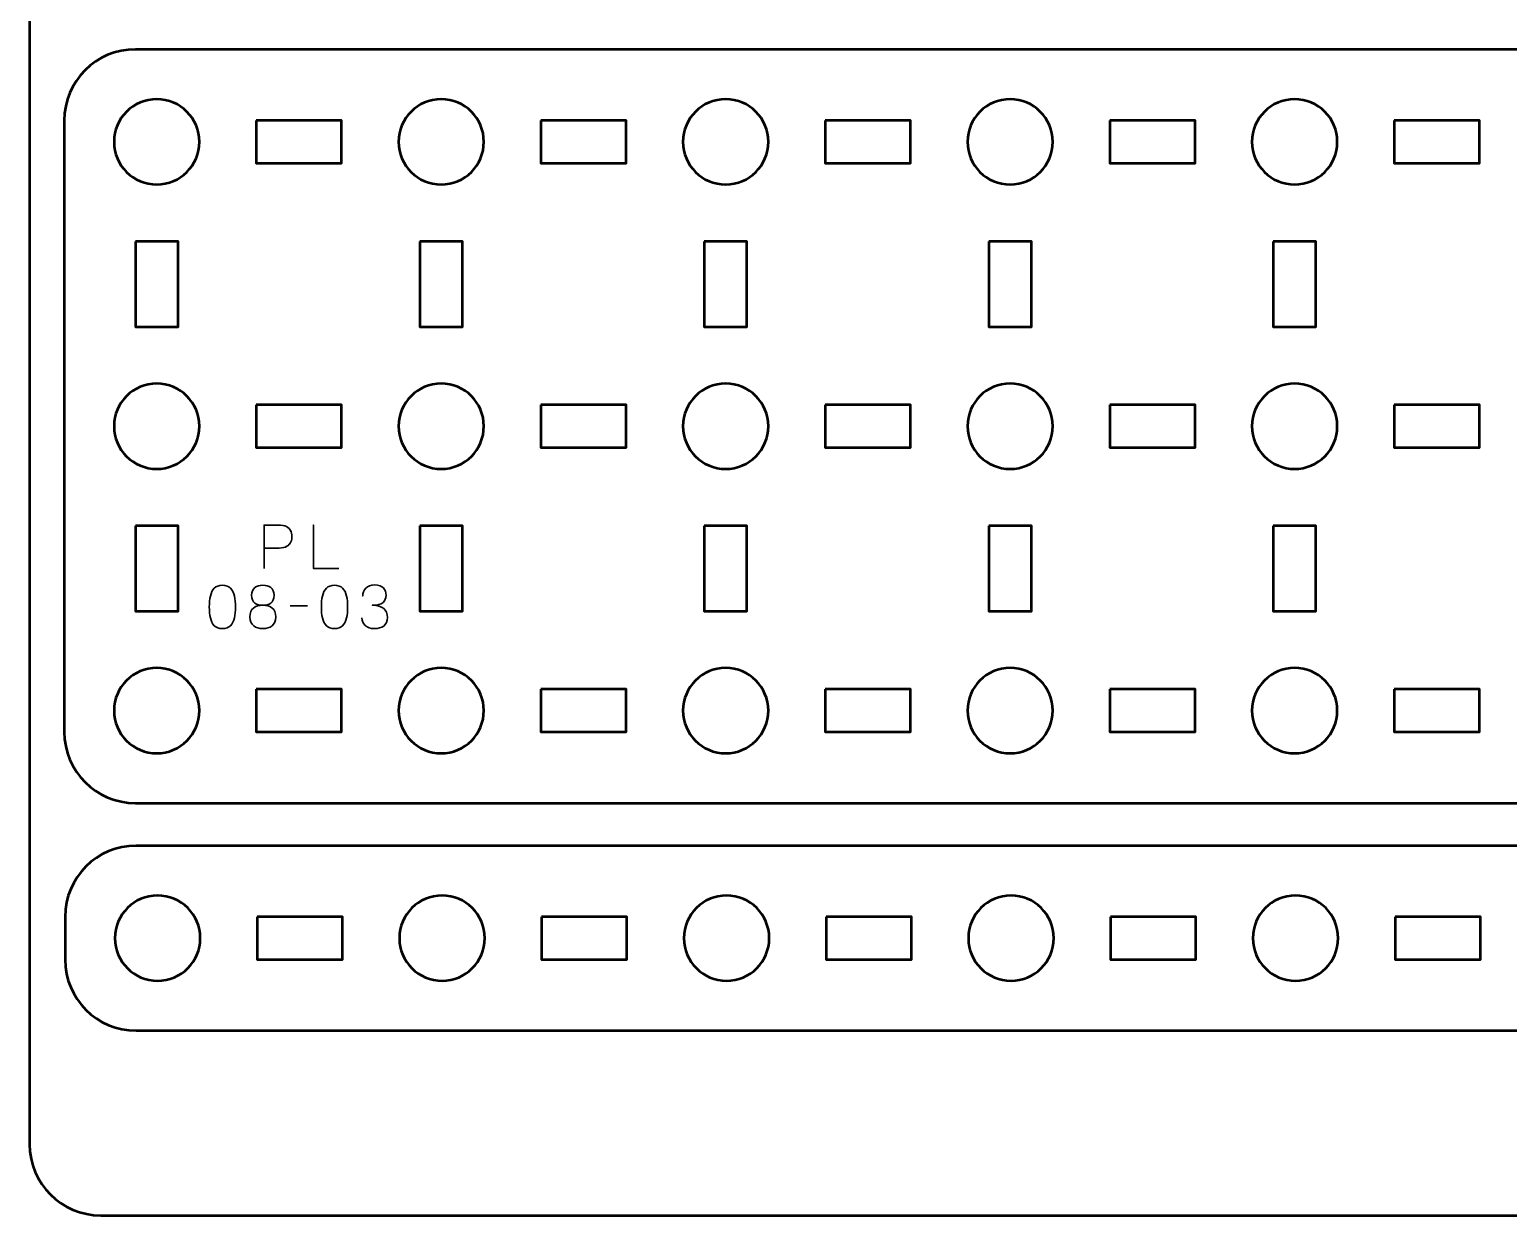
# Model space of a CAD drawing. Header units: centimetres. Extents: x -21 to 0, y -29.7 to 0.
# Drawn here: x -21 to -10.6, y -29.7 to -21.36 of the extents above; entities that cross this region are included whole.
import ezdxf

# ---------------------------------------------------------------- set-up
doc = ezdxf.new("R2010")
doc.units = ezdxf.units.CM
doc.header["$MEASUREMENT"] = 0
doc.layers.add('Layer 1', color=7, linetype='Continuous')

msp = doc.modelspace()

# ---------------------------------------------------------------- linework, layer by layer
at = {"layer": 'Layer 1', "color": 22, "lineweight": 53}
msp.add_open_spline([(-21.00003, -29.19996), (-21.00003, -29.19996), (-21.00003, -0.49992), (-21.00003, -0.49992), (-21.00003, -0.49992), (-21.00003, -0.22295), (-20.77694, 0.00004), (-20.49994, 0.00004), (-20.49994, 0.00004), (-20.49994, 0.00004), (-0.50008, 0.00004), (-0.50008, 0.00004), (-0.50008, 0.00004), (-0.22294, 0.00004), (0.00002, -0.22295), (0.00002, -0.49992), (0.00002, -0.49992), (0.00002, -0.49992), (0.00002, -29.19996), (0.00002, -29.19996), (0.00002, -29.19996), (0.00002, -29.47696), (-0.22294, -29.70005), (-0.50008, -29.70005), (-0.50008, -29.70005), (-0.50008, -29.70005), (-20.49994, -29.70005), (-20.49994, -29.70005), (-20.49994, -29.70005), (-20.77694, -29.70005), (-21.00003, -29.47696), (-21.00003, -29.19996)], degree=3, knots=[0, 0, 0, 0, 0.125, 0.125, 0.125, 0.125, 0.25, 0.25, 0.25, 0.25, 0.375, 0.375, 0.375, 0.375, 0.5, 0.5, 0.5, 0.5, 0.625, 0.625, 0.625, 0.625, 0.75, 0.75, 0.75, 0.75, 0.875, 0.875, 0.875, 0.875, 1, 1, 1, 1], dxfattribs=at)
at = {"layer": 'Layer 1', "color": 2, "lineweight": 53}
for points in [[(-20.25617, -21.49989), (-20.25617, -21.49989), (-5.95629, -21.49989), (-5.95629, -21.49989), (-5.95629, -21.49989), (-5.67915, -21.49989), (-5.45619, -21.72298), (-5.45619, -21.99998), (-5.45619, -21.99998), (-5.45619, -21.99998), (-5.45619, -26.29985), (-5.45619, -26.29985), (-5.45619, -26.29985), (-5.45619, -26.57699), (-5.67915, -26.79995), (-5.95629, -26.79995), (-5.95629, -26.79995), (-5.95629, -26.79995), (-20.25617, -26.79995), (-20.25617, -26.79995), (-20.25617, -26.79995), (-20.53317, -26.79995), (-20.75627, -26.57699), (-20.75627, -26.29985), (-20.75627, -26.29985), (-20.75627, -26.29985), (-20.75627, -21.99998), (-20.75627, -21.99998), (-20.75627, -21.99998), (-20.75627, -21.72298), (-20.53317, -21.49989), (-20.25617, -21.49989)], [(-20.24994, -27.09999), (-20.24994, -27.09999), (-5.95006, -27.09999), (-5.95006, -27.09999), (-5.95006, -27.09999), (-5.67292, -27.09999), (-5.44996, -27.32308), (-5.44996, -27.60008), (-5.44996, -27.60008), (-5.44996, -27.60008), (-5.44996, -27.90009), (-5.44996, -27.90009), (-5.44996, -27.90009), (-5.44996, -28.17705), (-5.67292, -28.40001), (-5.95006, -28.40001), (-5.95006, -28.40001), (-5.95006, -28.40001), (-20.24994, -28.40001), (-20.24994, -28.40001), (-20.24994, -28.40001), (-20.52694, -28.40001), (-20.75004, -28.17705), (-20.75004, -27.90009), (-20.75004, -27.90009), (-20.75004, -27.90009), (-20.75004, -27.60008), (-20.75004, -27.60008), (-20.75004, -27.60008), (-20.75004, -27.32308), (-20.52694, -27.09999), (-20.24994, -27.09999)]]:
    msp.add_open_spline(points, degree=3, knots=[0, 0, 0, 0, 0.125, 0.125, 0.125, 0.125, 0.25, 0.25, 0.25, 0.25, 0.375, 0.375, 0.375, 0.375, 0.5, 0.5, 0.5, 0.5, 0.625, 0.625, 0.625, 0.625, 0.75, 0.75, 0.75, 0.75, 0.875, 0.875, 0.875, 0.875, 1, 1, 1, 1], dxfattribs=at)
at = {"layer": 'Layer 1', "lineweight": 53}
for points in [[(-19.80624, -22.14992), (-19.80624, -22.31569), (-19.94047, -22.44992), (-20.10624, -22.44992), (-20.10624, -22.44992), (-20.2719, -22.44992), (-20.40624, -22.31569), (-20.40624, -22.14992), (-20.40624, -22.14992), (-20.40624, -21.98425), (-20.2719, -21.84991), (-20.10624, -21.84991), (-20.10624, -21.84991), (-19.94047, -21.84991), (-19.80624, -21.98425), (-19.80624, -22.14992)], [(-17.80616, -22.14992), (-17.80616, -22.31569), (-17.94054, -22.44992), (-18.10617, -22.44992), (-18.10617, -22.44992), (-18.27194, -22.44992), (-18.40617, -22.31569), (-18.40617, -22.14992), (-18.40617, -22.14992), (-18.40617, -21.98425), (-18.27194, -21.84991), (-18.10617, -21.84991), (-18.10617, -21.84991), (-17.94054, -21.84991), (-17.80616, -21.98425), (-17.80616, -22.14992)], [(-15.80623, -22.14992), (-15.80623, -22.31569), (-15.94057, -22.44992), (-16.10623, -22.44992), (-16.10623, -22.44992), (-16.27186, -22.44992), (-16.40624, -22.31569), (-16.40624, -22.14992), (-16.40624, -22.14992), (-16.40624, -21.98425), (-16.27186, -21.84991), (-16.10623, -21.84991), (-16.10623, -21.84991), (-15.94057, -21.84991), (-15.80623, -21.98425), (-15.80623, -22.14992)], [(-13.80626, -22.14992), (-13.80626, -22.31569), (-13.9405, -22.44992), (-14.10627, -22.44992), (-14.10627, -22.44992), (-14.27193, -22.44992), (-14.40627, -22.31569), (-14.40627, -22.14992), (-14.40627, -22.14992), (-14.40627, -21.98425), (-14.27193, -21.84991), (-14.10627, -21.84991), (-14.10627, -21.84991), (-13.9405, -21.84991), (-13.80626, -21.98425), (-13.80626, -22.14992)], [(-11.80619, -22.14992), (-11.80619, -22.31569), (-11.94056, -22.44992), (-12.10619, -22.44992), (-12.10619, -22.44992), (-12.27196, -22.44992), (-12.40619, -22.31569), (-12.40619, -22.14992), (-12.40619, -22.14992), (-12.40619, -21.98425), (-12.27196, -21.84991), (-12.10619, -21.84991), (-12.10619, -21.84991), (-11.94056, -21.84991), (-11.80619, -21.98425), (-11.80619, -22.14992)], [(-19.40622, -21.99998), (-19.40622, -21.99998), (-18.80622, -21.99998), (-18.80622, -21.99998), (-18.80622, -21.99998), (-18.80622, -21.99998), (-18.80622, -22.29999), (-18.80622, -22.29999), (-18.80622, -22.29999), (-18.80622, -22.29999), (-19.40622, -22.29999), (-19.40622, -22.29999), (-19.40622, -22.29999), (-19.40622, -22.29999), (-19.40622, -21.99998), (-19.40622, -21.99998)], [(-17.40626, -21.99998), (-17.40626, -21.99998), (-16.80625, -21.99998), (-16.80625, -21.99998), (-16.80625, -21.99998), (-16.80625, -21.99998), (-16.80625, -22.29999), (-16.80625, -22.29999), (-16.80625, -22.29999), (-16.80625, -22.29999), (-17.40626, -22.29999), (-17.40626, -22.29999), (-17.40626, -22.29999), (-17.40626, -22.29999), (-17.40626, -21.99998), (-17.40626, -21.99998)], [(-15.40618, -21.99998), (-15.40618, -21.99998), (-14.80618, -21.99998), (-14.80618, -21.99998), (-14.80618, -21.99998), (-14.80618, -21.99998), (-14.80618, -22.29999), (-14.80618, -22.29999), (-14.80618, -22.29999), (-14.80618, -22.29999), (-15.40618, -22.29999), (-15.40618, -22.29999), (-15.40618, -22.29999), (-15.40618, -22.29999), (-15.40618, -21.99998), (-15.40618, -21.99998)], [(-13.40621, -21.99998), (-13.40621, -21.99998), (-12.80621, -21.99998), (-12.80621, -21.99998), (-12.80621, -21.99998), (-12.80621, -21.99998), (-12.80621, -22.29999), (-12.80621, -22.29999), (-12.80621, -22.29999), (-12.80621, -22.29999), (-13.40621, -22.29999), (-13.40621, -22.29999), (-13.40621, -22.29999), (-13.40621, -22.29999), (-13.40621, -21.99998), (-13.40621, -21.99998)], [(-11.40628, -21.99998), (-11.40628, -21.99998), (-10.80628, -21.99998), (-10.80628, -21.99998), (-10.80628, -21.99998), (-10.80628, -21.99998), (-10.80628, -22.29999), (-10.80628, -22.29999), (-10.80628, -22.29999), (-10.80628, -22.29999), (-11.40628, -22.29999), (-11.40628, -22.29999), (-11.40628, -22.29999), (-11.40628, -22.29999), (-11.40628, -21.99998), (-11.40628, -21.99998)], [(-20.25617, -22.84993), (-20.25617, -22.84993), (-19.95617, -22.84993), (-19.95617, -22.84993), (-19.95617, -22.84993), (-19.95617, -22.84993), (-19.95617, -23.44994), (-19.95617, -23.44994), (-19.95617, -23.44994), (-19.95617, -23.44994), (-20.25617, -23.44994), (-20.25617, -23.44994), (-20.25617, -23.44994), (-20.25617, -23.44994), (-20.25617, -22.84993), (-20.25617, -22.84993)], [(-18.25624, -22.84993), (-18.25624, -22.84993), (-17.95624, -22.84993), (-17.95624, -22.84993), (-17.95624, -22.84993), (-17.95624, -22.84993), (-17.95624, -23.44994), (-17.95624, -23.44994), (-17.95624, -23.44994), (-17.95624, -23.44994), (-18.25624, -23.44994), (-18.25624, -23.44994), (-18.25624, -23.44994), (-18.25624, -23.44994), (-18.25624, -22.84993), (-18.25624, -22.84993)], [(-16.25631, -22.84993), (-16.25631, -22.84993), (-15.9563, -22.84993), (-15.9563, -22.84993), (-15.9563, -22.84993), (-15.9563, -22.84993), (-15.9563, -23.44994), (-15.9563, -23.44994), (-15.9563, -23.44994), (-15.9563, -23.44994), (-16.25631, -23.44994), (-16.25631, -23.44994), (-16.25631, -23.44994), (-16.25631, -23.44994), (-16.25631, -22.84993), (-16.25631, -22.84993)], [(-14.2562, -22.84993), (-14.2562, -22.84993), (-13.95619, -22.84993), (-13.95619, -22.84993), (-13.95619, -22.84993), (-13.95619, -22.84993), (-13.95619, -23.44994), (-13.95619, -23.44994), (-13.95619, -23.44994), (-13.95619, -23.44994), (-14.2562, -23.44994), (-14.2562, -23.44994), (-14.2562, -23.44994), (-14.2562, -23.44994), (-14.2562, -22.84993), (-14.2562, -22.84993)], [(-12.25626, -22.84993), (-12.25626, -22.84993), (-11.95626, -22.84993), (-11.95626, -22.84993), (-11.95626, -22.84993), (-11.95626, -22.84993), (-11.95626, -23.44994), (-11.95626, -23.44994), (-11.95626, -23.44994), (-11.95626, -23.44994), (-12.25626, -23.44994), (-12.25626, -23.44994), (-12.25626, -23.44994), (-12.25626, -23.44994), (-12.25626, -22.84993), (-12.25626, -22.84993)], [(-19.80624, -24.14999), (-19.80624, -24.31562), (-19.94047, -24.44999), (-20.10624, -24.44999), (-20.10624, -24.44999), (-20.2719, -24.44999), (-20.40624, -24.31562), (-20.40624, -24.14999), (-20.40624, -24.14999), (-20.40624, -23.98422), (-20.2719, -23.84999), (-20.10624, -23.84999), (-20.10624, -23.84999), (-19.94047, -23.84999), (-19.80624, -23.98422), (-19.80624, -24.14999)], [(-17.80616, -24.14999), (-17.80616, -24.31562), (-17.94054, -24.44999), (-18.10617, -24.44999), (-18.10617, -24.44999), (-18.27194, -24.44999), (-18.40617, -24.31562), (-18.40617, -24.14999), (-18.40617, -24.14999), (-18.40617, -23.98422), (-18.27194, -23.84999), (-18.10617, -23.84999), (-18.10617, -23.84999), (-17.94054, -23.84999), (-17.80616, -23.98422), (-17.80616, -24.14999)], [(-15.80623, -24.14999), (-15.80623, -24.31562), (-15.94057, -24.44999), (-16.10623, -24.44999), (-16.10623, -24.44999), (-16.27186, -24.44999), (-16.40624, -24.31562), (-16.40624, -24.14999), (-16.40624, -24.14999), (-16.40624, -23.98422), (-16.27186, -23.84999), (-16.10623, -23.84999), (-16.10623, -23.84999), (-15.94057, -23.84999), (-15.80623, -23.98422), (-15.80623, -24.14999)], [(-13.80626, -24.14999), (-13.80626, -24.31562), (-13.9405, -24.44999), (-14.10627, -24.44999), (-14.10627, -24.44999), (-14.27193, -24.44999), (-14.40627, -24.31562), (-14.40627, -24.14999), (-14.40627, -24.14999), (-14.40627, -23.98422), (-14.27193, -23.84999), (-14.10627, -23.84999), (-14.10627, -23.84999), (-13.9405, -23.84999), (-13.80626, -23.98422), (-13.80626, -24.14999)], [(-11.80619, -24.14999), (-11.80619, -24.31562), (-11.94056, -24.44999), (-12.10619, -24.44999), (-12.10619, -24.44999), (-12.27196, -24.44999), (-12.40619, -24.31562), (-12.40619, -24.14999), (-12.40619, -24.14999), (-12.40619, -23.98422), (-12.27196, -23.84999), (-12.10619, -23.84999), (-12.10619, -23.84999), (-11.94056, -23.84999), (-11.80619, -23.98422), (-11.80619, -24.14999)], [(-19.40622, -23.99992), (-19.40622, -23.99992), (-18.80622, -23.99992), (-18.80622, -23.99992), (-18.80622, -23.99992), (-18.80622, -23.99992), (-18.80622, -24.29992), (-18.80622, -24.29992), (-18.80622, -24.29992), (-18.80622, -24.29992), (-19.40622, -24.29992), (-19.40622, -24.29992), (-19.40622, -24.29992), (-19.40622, -24.29992), (-19.40622, -23.99992), (-19.40622, -23.99992)], [(-17.40626, -23.99992), (-17.40626, -23.99992), (-16.80625, -23.99992), (-16.80625, -23.99992), (-16.80625, -23.99992), (-16.80625, -23.99992), (-16.80625, -24.29992), (-16.80625, -24.29992), (-16.80625, -24.29992), (-16.80625, -24.29992), (-17.40626, -24.29992), (-17.40626, -24.29992), (-17.40626, -24.29992), (-17.40626, -24.29992), (-17.40626, -23.99992), (-17.40626, -23.99992)], [(-15.40618, -23.99992), (-15.40618, -23.99992), (-14.80618, -23.99992), (-14.80618, -23.99992), (-14.80618, -23.99992), (-14.80618, -23.99992), (-14.80618, -24.29992), (-14.80618, -24.29992), (-14.80618, -24.29992), (-14.80618, -24.29992), (-15.40618, -24.29992), (-15.40618, -24.29992), (-15.40618, -24.29992), (-15.40618, -24.29992), (-15.40618, -23.99992), (-15.40618, -23.99992)], [(-13.40621, -23.99992), (-13.40621, -23.99992), (-12.80621, -23.99992), (-12.80621, -23.99992), (-12.80621, -23.99992), (-12.80621, -23.99992), (-12.80621, -24.29992), (-12.80621, -24.29992), (-12.80621, -24.29992), (-12.80621, -24.29992), (-13.40621, -24.29992), (-13.40621, -24.29992), (-13.40621, -24.29992), (-13.40621, -24.29992), (-13.40621, -23.99992), (-13.40621, -23.99992)], [(-11.40628, -23.99992), (-11.40628, -23.99992), (-10.80628, -23.99992), (-10.80628, -23.99992), (-10.80628, -23.99992), (-10.80628, -23.99992), (-10.80628, -24.29992), (-10.80628, -24.29992), (-10.80628, -24.29992), (-10.80628, -24.29992), (-11.40628, -24.29992), (-11.40628, -24.29992), (-11.40628, -24.29992), (-11.40628, -24.29992), (-11.40628, -23.99992), (-11.40628, -23.99992)], [(-20.25617, -24.8499), (-20.25617, -24.8499), (-19.95617, -24.8499), (-19.95617, -24.8499), (-19.95617, -24.8499), (-19.95617, -24.8499), (-19.95617, -25.4499), (-19.95617, -25.4499), (-19.95617, -25.4499), (-19.95617, -25.4499), (-20.25617, -25.4499), (-20.25617, -25.4499), (-20.25617, -25.4499), (-20.25617, -25.4499), (-20.25617, -24.8499), (-20.25617, -24.8499)], [(-18.25624, -24.8499), (-18.25624, -24.8499), (-17.95624, -24.8499), (-17.95624, -24.8499), (-17.95624, -24.8499), (-17.95624, -24.8499), (-17.95624, -25.4499), (-17.95624, -25.4499), (-17.95624, -25.4499), (-17.95624, -25.4499), (-18.25624, -25.4499), (-18.25624, -25.4499), (-18.25624, -25.4499), (-18.25624, -25.4499), (-18.25624, -24.8499), (-18.25624, -24.8499)], [(-16.25631, -24.8499), (-16.25631, -24.8499), (-15.9563, -24.8499), (-15.9563, -24.8499), (-15.9563, -24.8499), (-15.9563, -24.8499), (-15.9563, -25.4499), (-15.9563, -25.4499), (-15.9563, -25.4499), (-15.9563, -25.4499), (-16.25631, -25.4499), (-16.25631, -25.4499), (-16.25631, -25.4499), (-16.25631, -25.4499), (-16.25631, -24.8499), (-16.25631, -24.8499)], [(-14.2562, -24.8499), (-14.2562, -24.8499), (-13.95619, -24.8499), (-13.95619, -24.8499), (-13.95619, -24.8499), (-13.95619, -24.8499), (-13.95619, -25.4499), (-13.95619, -25.4499), (-13.95619, -25.4499), (-13.95619, -25.4499), (-14.2562, -25.4499), (-14.2562, -25.4499), (-14.2562, -25.4499), (-14.2562, -25.4499), (-14.2562, -24.8499), (-14.2562, -24.8499)], [(-12.25626, -24.8499), (-12.25626, -24.8499), (-11.95626, -24.8499), (-11.95626, -24.8499), (-11.95626, -24.8499), (-11.95626, -24.8499), (-11.95626, -25.4499), (-11.95626, -25.4499), (-11.95626, -25.4499), (-11.95626, -25.4499), (-12.25626, -25.4499), (-12.25626, -25.4499), (-12.25626, -25.4499), (-12.25626, -25.4499), (-12.25626, -24.8499), (-12.25626, -24.8499)], [(-19.80624, -26.14992), (-19.80624, -26.31559), (-19.94047, -26.44992), (-20.10624, -26.44992), (-20.10624, -26.44992), (-20.2719, -26.44992), (-20.40624, -26.31559), (-20.40624, -26.14992), (-20.40624, -26.14992), (-20.40624, -25.98429), (-20.2719, -25.84992), (-20.10624, -25.84992), (-20.10624, -25.84992), (-19.94047, -25.84992), (-19.80624, -25.98429), (-19.80624, -26.14992)], [(-17.80616, -26.14992), (-17.80616, -26.31559), (-17.94054, -26.44992), (-18.10617, -26.44992), (-18.10617, -26.44992), (-18.27194, -26.44992), (-18.40617, -26.31559), (-18.40617, -26.14992), (-18.40617, -26.14992), (-18.40617, -25.98429), (-18.27194, -25.84992), (-18.10617, -25.84992), (-18.10617, -25.84992), (-17.94054, -25.84992), (-17.80616, -25.98429), (-17.80616, -26.14992)], [(-15.80623, -26.14992), (-15.80623, -26.31559), (-15.94057, -26.44992), (-16.10623, -26.44992), (-16.10623, -26.44992), (-16.27186, -26.44992), (-16.40624, -26.31559), (-16.40624, -26.14992), (-16.40624, -26.14992), (-16.40624, -25.98429), (-16.27186, -25.84992), (-16.10623, -25.84992), (-16.10623, -25.84992), (-15.94057, -25.84992), (-15.80623, -25.98429), (-15.80623, -26.14992)], [(-13.80626, -26.14992), (-13.80626, -26.31559), (-13.9405, -26.44992), (-14.10627, -26.44992), (-14.10627, -26.44992), (-14.27193, -26.44992), (-14.40627, -26.31559), (-14.40627, -26.14992), (-14.40627, -26.14992), (-14.40627, -25.98429), (-14.27193, -25.84992), (-14.10627, -25.84992), (-14.10627, -25.84992), (-13.9405, -25.84992), (-13.80626, -25.98429), (-13.80626, -26.14992)], [(-11.80619, -26.14992), (-11.80619, -26.31559), (-11.94056, -26.44992), (-12.10619, -26.44992), (-12.10619, -26.44992), (-12.27196, -26.44992), (-12.40619, -26.31559), (-12.40619, -26.14992), (-12.40619, -26.14992), (-12.40619, -25.98429), (-12.27196, -25.84992), (-12.10619, -25.84992), (-12.10619, -25.84992), (-11.94056, -25.84992), (-11.80619, -25.98429), (-11.80619, -26.14992)], [(-19.40622, -25.99985), (-19.40622, -25.99985), (-18.80622, -25.99985), (-18.80622, -25.99985), (-18.80622, -25.99985), (-18.80622, -25.99985), (-18.80622, -26.29985), (-18.80622, -26.29985), (-18.80622, -26.29985), (-18.80622, -26.29985), (-19.40622, -26.29985), (-19.40622, -26.29985), (-19.40622, -26.29985), (-19.40622, -26.29985), (-19.40622, -25.99985), (-19.40622, -25.99985)], [(-17.40626, -25.99985), (-17.40626, -25.99985), (-16.80625, -25.99985), (-16.80625, -25.99985), (-16.80625, -25.99985), (-16.80625, -25.99985), (-16.80625, -26.29985), (-16.80625, -26.29985), (-16.80625, -26.29985), (-16.80625, -26.29985), (-17.40626, -26.29985), (-17.40626, -26.29985), (-17.40626, -26.29985), (-17.40626, -26.29985), (-17.40626, -25.99985), (-17.40626, -25.99985)], [(-15.40618, -25.99985), (-15.40618, -25.99985), (-14.80618, -25.99985), (-14.80618, -25.99985), (-14.80618, -25.99985), (-14.80618, -25.99985), (-14.80618, -26.29985), (-14.80618, -26.29985), (-14.80618, -26.29985), (-14.80618, -26.29985), (-15.40618, -26.29985), (-15.40618, -26.29985), (-15.40618, -26.29985), (-15.40618, -26.29985), (-15.40618, -25.99985), (-15.40618, -25.99985)], [(-13.40621, -25.99985), (-13.40621, -25.99985), (-12.80621, -25.99985), (-12.80621, -25.99985), (-12.80621, -25.99985), (-12.80621, -25.99985), (-12.80621, -26.29985), (-12.80621, -26.29985), (-12.80621, -26.29985), (-12.80621, -26.29985), (-13.40621, -26.29985), (-13.40621, -26.29985), (-13.40621, -26.29985), (-13.40621, -26.29985), (-13.40621, -25.99985), (-13.40621, -25.99985)], [(-11.40628, -25.99985), (-11.40628, -25.99985), (-10.80628, -25.99985), (-10.80628, -25.99985), (-10.80628, -25.99985), (-10.80628, -25.99985), (-10.80628, -26.29985), (-10.80628, -26.29985), (-10.80628, -26.29985), (-10.80628, -26.29985), (-11.40628, -26.29985), (-11.40628, -26.29985), (-11.40628, -26.29985), (-11.40628, -26.29985), (-11.40628, -25.99985), (-11.40628, -25.99985)], [(-19.80001, -27.75001), (-19.80001, -27.91579), (-19.93424, -28.05002), (-20.10001, -28.05002), (-20.10001, -28.05002), (-20.26567, -28.05002), (-20.40001, -27.91579), (-20.40001, -27.75001), (-20.40001, -27.75001), (-20.40001, -27.58435), (-20.26567, -27.45001), (-20.10001, -27.45001), (-20.10001, -27.45001), (-19.93424, -27.45001), (-19.80001, -27.58435), (-19.80001, -27.75001)], [(-17.79993, -27.75001), (-17.79993, -27.91579), (-17.93431, -28.05002), (-18.09994, -28.05002), (-18.09994, -28.05002), (-18.26571, -28.05002), (-18.39994, -27.91579), (-18.39994, -27.75001), (-18.39994, -27.75001), (-18.39994, -27.58435), (-18.26571, -27.45001), (-18.09994, -27.45001), (-18.09994, -27.45001), (-17.93431, -27.45001), (-17.79993, -27.58435), (-17.79993, -27.75001)], [(-15.8, -27.75001), (-15.8, -27.91579), (-15.93434, -28.05002), (-16.1, -28.05002), (-16.1, -28.05002), (-16.26563, -28.05002), (-16.40001, -27.91579), (-16.40001, -27.75001), (-16.40001, -27.75001), (-16.40001, -27.58435), (-16.26563, -27.45001), (-16.1, -27.45001), (-16.1, -27.45001), (-15.93434, -27.45001), (-15.8, -27.58435), (-15.8, -27.75001)], [(-13.80003, -27.75001), (-13.80003, -27.91579), (-13.93427, -28.05002), (-14.10004, -28.05002), (-14.10004, -28.05002), (-14.2657, -28.05002), (-14.40004, -27.91579), (-14.40004, -27.75001), (-14.40004, -27.75001), (-14.40004, -27.58435), (-14.2657, -27.45001), (-14.10004, -27.45001), (-14.10004, -27.45001), (-13.93427, -27.45001), (-13.80003, -27.58435), (-13.80003, -27.75001)], [(-11.79996, -27.75001), (-11.79996, -27.91579), (-11.93433, -28.05002), (-12.09996, -28.05002), (-12.09996, -28.05002), (-12.26573, -28.05002), (-12.39996, -27.91579), (-12.39996, -27.75001), (-12.39996, -27.75001), (-12.39996, -27.58435), (-12.26573, -27.45001), (-12.09996, -27.45001), (-12.09996, -27.45001), (-11.93433, -27.45001), (-11.79996, -27.58435), (-11.79996, -27.75001)], [(-19.39999, -27.60008), (-19.39999, -27.60008), (-18.79999, -27.60008), (-18.79999, -27.60008), (-18.79999, -27.60008), (-18.79999, -27.60008), (-18.79999, -27.90009), (-18.79999, -27.90009), (-18.79999, -27.90009), (-18.79999, -27.90009), (-19.39999, -27.90009), (-19.39999, -27.90009), (-19.39999, -27.90009), (-19.39999, -27.90009), (-19.39999, -27.60008), (-19.39999, -27.60008)], [(-17.40003, -27.60008), (-17.40003, -27.60008), (-16.80002, -27.60008), (-16.80002, -27.60008), (-16.80002, -27.60008), (-16.80002, -27.60008), (-16.80002, -27.90009), (-16.80002, -27.90009), (-16.80002, -27.90009), (-16.80002, -27.90009), (-17.40003, -27.90009), (-17.40003, -27.90009), (-17.40003, -27.90009), (-17.40003, -27.90009), (-17.40003, -27.60008), (-17.40003, -27.60008)], [(-15.39995, -27.60008), (-15.39995, -27.60008), (-14.79995, -27.60008), (-14.79995, -27.60008), (-14.79995, -27.60008), (-14.79995, -27.60008), (-14.79995, -27.90009), (-14.79995, -27.90009), (-14.79995, -27.90009), (-14.79995, -27.90009), (-15.39995, -27.90009), (-15.39995, -27.90009), (-15.39995, -27.90009), (-15.39995, -27.90009), (-15.39995, -27.60008), (-15.39995, -27.60008)], [(-13.39998, -27.60008), (-13.39998, -27.60008), (-12.79998, -27.60008), (-12.79998, -27.60008), (-12.79998, -27.60008), (-12.79998, -27.60008), (-12.79998, -27.90009), (-12.79998, -27.90009), (-12.79998, -27.90009), (-12.79998, -27.90009), (-13.39998, -27.90009), (-13.39998, -27.90009), (-13.39998, -27.90009), (-13.39998, -27.90009), (-13.39998, -27.60008), (-13.39998, -27.60008)], [(-11.40005, -27.60008), (-11.40005, -27.60008), (-10.80005, -27.60008), (-10.80005, -27.60008), (-10.80005, -27.60008), (-10.80005, -27.60008), (-10.80005, -27.90009), (-10.80005, -27.90009), (-10.80005, -27.90009), (-10.80005, -27.90009), (-11.40005, -27.90009), (-11.40005, -27.90009), (-11.40005, -27.90009), (-11.40005, -27.90009), (-11.40005, -27.60008), (-11.40005, -27.60008)]]:
    msp.add_open_spline(points, degree=3, knots=[0, 0, 0, 0, 0.25, 0.25, 0.25, 0.25, 0.5, 0.5, 0.5, 0.5, 0.75, 0.75, 0.75, 0.75, 1, 1, 1, 1], dxfattribs=at)
at = {"layer": 'Layer 1', "color": 40, "lineweight": 30}
for points, knots in [([(-19.3508, -25.1499), (-19.3508, -25.1499), (-19.3508, -24.84464), (-19.3508, -24.84464), (-19.3508, -24.84464), (-19.3508, -24.84464), (-19.25351, -24.84464), (-19.25351, -24.84464), (-19.25351, -24.84464), (-19.22789, -24.84493), (-19.20789, -24.84867), (-19.19371, -24.85583), (-19.19371, -24.85583), (-19.17981, -24.86313), (-19.17, -24.87262), (-19.16436, -24.88447), (-19.16436, -24.88447), (-19.15886, -24.89633), (-19.15582, -24.90917), (-19.15526, -24.92292), (-19.15526, -24.92292), (-19.15459, -24.937), (-19.15692, -24.95034), (-19.16242, -24.96304), (-19.16242, -24.96304), (-19.16796, -24.9757), (-19.17745, -24.98618), (-19.19068, -24.99433), (-19.19068, -24.99433), (-19.20419, -25.00244), (-19.22239, -25.00657), (-19.24553, -25.00685), (-19.24553, -25.00685), (-19.24553, -25.00685), (-19.3508, -25.00685), (-19.3508, -25.00685), (-19.3508, -25.00685), (-19.3508, -25.00685), (-19.24553, -25.00685), (-19.24553, -25.00685), (-19.24553, -25.00685), (-19.22278, -25.00657), (-19.20475, -25.00244), (-19.19124, -24.99433), (-19.19124, -24.99433), (-19.17787, -24.98618), (-19.16834, -24.9757), (-19.1627, -24.96304), (-19.1627, -24.96304), (-19.1572, -24.95034), (-19.15473, -24.937), (-19.15526, -24.92292), (-19.15526, -24.92292), (-19.15582, -24.90917), (-19.15886, -24.89633), (-19.1645, -24.88447), (-19.1645, -24.88447), (-19.17029, -24.87262), (-19.1802, -24.86313), (-19.19413, -24.85583), (-19.19413, -24.85583), (-19.20831, -24.84867), (-19.22818, -24.84493), (-19.25351, -24.84464), (-19.25351, -24.84464), (-19.25351, -24.84464), (-19.3508, -24.84464), (-19.3508, -24.84464), (-19.3508, -24.84464), (-19.3508, -24.84464), (-19.3508, -25.1499), (-19.3508, -25.1499)], [0, 0, 0, 0, 0.05555556, 0.05555556, 0.05555556, 0.05555556, 0.11111111, 0.11111111, 0.11111111, 0.11111111, 0.16666667, 0.16666667, 0.16666667, 0.16666667, 0.22222222, 0.22222222, 0.22222222, 0.22222222, 0.27777778, 0.27777778, 0.27777778, 0.27777778, 0.33333333, 0.33333333, 0.33333333, 0.33333333, 0.38888889, 0.38888889, 0.38888889, 0.38888889, 0.44444444, 0.44444444, 0.44444444, 0.44444444, 0.5, 0.5, 0.5, 0.5, 0.55555556, 0.55555556, 0.55555556, 0.55555556, 0.61111111, 0.61111111, 0.61111111, 0.61111111, 0.66666667, 0.66666667, 0.66666667, 0.66666667, 0.72222222, 0.72222222, 0.72222222, 0.72222222, 0.77777778, 0.77777778, 0.77777778, 0.77777778, 0.83333333, 0.83333333, 0.83333333, 0.83333333, 0.88888889, 0.88888889, 0.88888889, 0.88888889, 0.94444444, 0.94444444, 0.94444444, 0.94444444, 1, 1, 1, 1]), ([(-18.82619, -25.1499), (-18.82619, -25.1499), (-19.00437, -25.1499), (-19.00437, -25.1499), (-19.00437, -25.1499), (-19.00437, -25.1499), (-19.00437, -24.84464), (-19.00437, -24.84464), (-19.00437, -24.84464), (-19.00437, -24.84464), (-19.00437, -25.1499), (-19.00437, -25.1499), (-19.00437, -25.1499), (-19.00437, -25.1499), (-18.82619, -25.1499), (-18.82619, -25.1499)], [0, 0, 0, 0, 0.25, 0.25, 0.25, 0.25, 0.5, 0.5, 0.5, 0.5, 0.75, 0.75, 0.75, 0.75, 1, 1, 1, 1]), ([(-19.64421, -25.57324), (-19.61965, -25.57295), (-19.60064, -25.56607), (-19.58713, -25.55256), (-19.58713, -25.55256), (-19.57379, -25.53905), (-19.56441, -25.52085), (-19.55919, -25.49785), (-19.55919, -25.49785), (-19.55407, -25.47499), (-19.5516, -25.44934), (-19.55185, -25.4208), (-19.55185, -25.4208), (-19.5516, -25.39272), (-19.55407, -25.36707), (-19.55919, -25.34407), (-19.55919, -25.34407), (-19.56441, -25.32132), (-19.57379, -25.30311), (-19.58713, -25.28936), (-19.58713, -25.28936), (-19.60064, -25.27584), (-19.61965, -25.26882), (-19.64421, -25.2684), (-19.64421, -25.2684), (-19.66887, -25.26882), (-19.68788, -25.27584), (-19.70125, -25.28936), (-19.70125, -25.28936), (-19.71476, -25.30311), (-19.72397, -25.32132), (-19.72909, -25.34407), (-19.72909, -25.34407), (-19.73431, -25.36707), (-19.73681, -25.39272), (-19.73639, -25.4208), (-19.73639, -25.4208), (-19.73681, -25.44934), (-19.73431, -25.47499), (-19.72909, -25.49785), (-19.72909, -25.49785), (-19.72397, -25.52085), (-19.71476, -25.53905), (-19.70125, -25.55256), (-19.70125, -25.55256), (-19.68788, -25.56607), (-19.66887, -25.57295), (-19.64421, -25.57324)], [0, 0, 0, 0, 0.08333333, 0.08333333, 0.08333333, 0.08333333, 0.16666667, 0.16666667, 0.16666667, 0.16666667, 0.25, 0.25, 0.25, 0.25, 0.33333333, 0.33333333, 0.33333333, 0.33333333, 0.41666667, 0.41666667, 0.41666667, 0.41666667, 0.5, 0.5, 0.5, 0.5, 0.58333333, 0.58333333, 0.58333333, 0.58333333, 0.66666667, 0.66666667, 0.66666667, 0.66666667, 0.75, 0.75, 0.75, 0.75, 0.83333333, 0.83333333, 0.83333333, 0.83333333, 0.91666667, 0.91666667, 0.91666667, 0.91666667, 1, 1, 1, 1]), ([(-19.64421, -25.57324), (-19.61965, -25.57295), (-19.60064, -25.56607), (-19.58713, -25.55256), (-19.58713, -25.55256), (-19.57379, -25.53905), (-19.56441, -25.52085), (-19.55919, -25.49785), (-19.55919, -25.49785), (-19.55407, -25.47499), (-19.5516, -25.44934), (-19.55185, -25.4208), (-19.55185, -25.4208), (-19.5516, -25.39272), (-19.55407, -25.36707), (-19.55919, -25.34407), (-19.55919, -25.34407), (-19.56441, -25.32132), (-19.57379, -25.30311), (-19.58713, -25.28936), (-19.58713, -25.28936), (-19.60064, -25.27584), (-19.61965, -25.26882), (-19.64421, -25.2684), (-19.64421, -25.2684), (-19.66887, -25.26882), (-19.68788, -25.27584), (-19.70125, -25.28936), (-19.70125, -25.28936), (-19.71476, -25.30311), (-19.72397, -25.32132), (-19.72909, -25.34407), (-19.72909, -25.34407), (-19.73431, -25.36707), (-19.73681, -25.39272), (-19.73639, -25.4208), (-19.73639, -25.4208), (-19.73681, -25.44934), (-19.73431, -25.47499), (-19.72909, -25.49785), (-19.72909, -25.49785), (-19.72397, -25.52085), (-19.71476, -25.53905), (-19.70125, -25.55256), (-19.70125, -25.55256), (-19.68788, -25.56607), (-19.66887, -25.57295), (-19.64421, -25.57324)], [0, 0, 0, 0, 0.08333333, 0.08333333, 0.08333333, 0.08333333, 0.16666667, 0.16666667, 0.16666667, 0.16666667, 0.25, 0.25, 0.25, 0.25, 0.33333333, 0.33333333, 0.33333333, 0.33333333, 0.41666667, 0.41666667, 0.41666667, 0.41666667, 0.5, 0.5, 0.5, 0.5, 0.58333333, 0.58333333, 0.58333333, 0.58333333, 0.66666667, 0.66666667, 0.66666667, 0.66666667, 0.75, 0.75, 0.75, 0.75, 0.83333333, 0.83333333, 0.83333333, 0.83333333, 0.91666667, 0.91666667, 0.91666667, 0.91666667, 1, 1, 1, 1]), ([(-19.36019, -25.40937), (-19.33814, -25.40979), (-19.31955, -25.40443), (-19.30466, -25.39339), (-19.30466, -25.39339), (-19.28977, -25.38238), (-19.28205, -25.36432), (-19.28138, -25.3391), (-19.28138, -25.3391), (-19.2819, -25.31401), (-19.28935, -25.29581), (-19.30381, -25.28452), (-19.30381, -25.28452), (-19.31828, -25.27337), (-19.33718, -25.26798), (-19.36019, -25.2684), (-19.36019, -25.2684), (-19.38333, -25.26868), (-19.40206, -25.27419), (-19.41656, -25.28509), (-19.41656, -25.28509), (-19.43102, -25.29609), (-19.43847, -25.31416), (-19.43886, -25.3391), (-19.43886, -25.3391), (-19.43847, -25.36432), (-19.43074, -25.38238), (-19.41571, -25.39339), (-19.41571, -25.39339), (-19.40097, -25.40443), (-19.38252, -25.40979), (-19.36019, -25.40937)], [0, 0, 0, 0, 0.125, 0.125, 0.125, 0.125, 0.25, 0.25, 0.25, 0.25, 0.375, 0.375, 0.375, 0.375, 0.5, 0.5, 0.5, 0.5, 0.625, 0.625, 0.625, 0.625, 0.75, 0.75, 0.75, 0.75, 0.875, 0.875, 0.875, 0.875, 1, 1, 1, 1]), ([(-19.36019, -25.40937), (-19.33814, -25.40979), (-19.31955, -25.40443), (-19.30466, -25.39339), (-19.30466, -25.39339), (-19.28977, -25.38238), (-19.28205, -25.36432), (-19.28138, -25.3391), (-19.28138, -25.3391), (-19.2819, -25.31401), (-19.28935, -25.29581), (-19.30381, -25.28452), (-19.30381, -25.28452), (-19.31828, -25.27337), (-19.33718, -25.26798), (-19.36019, -25.2684), (-19.36019, -25.2684), (-19.38333, -25.26868), (-19.40206, -25.27419), (-19.41656, -25.28509), (-19.41656, -25.28509), (-19.43102, -25.29609), (-19.43847, -25.31416), (-19.43886, -25.3391), (-19.43886, -25.3391), (-19.43847, -25.36432), (-19.43074, -25.38238), (-19.41571, -25.39339), (-19.41571, -25.39339), (-19.40097, -25.40443), (-19.38252, -25.40979), (-19.36019, -25.40937)], [0, 0, 0, 0, 0.125, 0.125, 0.125, 0.125, 0.25, 0.25, 0.25, 0.25, 0.375, 0.375, 0.375, 0.375, 0.5, 0.5, 0.5, 0.5, 0.625, 0.625, 0.625, 0.625, 0.75, 0.75, 0.75, 0.75, 0.875, 0.875, 0.875, 0.875, 1, 1, 1, 1]), ([(-18.85624, -25.57324), (-18.83169, -25.57295), (-18.81267, -25.56607), (-18.7992, -25.55256), (-18.7992, -25.55256), (-18.78583, -25.53905), (-18.77644, -25.52085), (-18.77122, -25.49785), (-18.77122, -25.49785), (-18.76611, -25.47499), (-18.76364, -25.44934), (-18.76392, -25.4208), (-18.76392, -25.4208), (-18.76364, -25.39272), (-18.76611, -25.36707), (-18.77122, -25.34407), (-18.77122, -25.34407), (-18.77644, -25.32132), (-18.78583, -25.30311), (-18.7992, -25.28936), (-18.7992, -25.28936), (-18.81267, -25.27584), (-18.83169, -25.26882), (-18.85624, -25.2684), (-18.85624, -25.2684), (-18.8809, -25.26882), (-18.89992, -25.27584), (-18.91329, -25.28936), (-18.91329, -25.28936), (-18.9268, -25.30311), (-18.93601, -25.32132), (-18.94112, -25.34407), (-18.94112, -25.34407), (-18.94634, -25.36707), (-18.94885, -25.39272), (-18.94842, -25.4208), (-18.94842, -25.4208), (-18.94885, -25.44934), (-18.94634, -25.47499), (-18.94112, -25.49785), (-18.94112, -25.49785), (-18.93601, -25.52085), (-18.9268, -25.53905), (-18.91329, -25.55256), (-18.91329, -25.55256), (-18.89992, -25.56607), (-18.8809, -25.57295), (-18.85624, -25.57324)], [0, 0, 0, 0, 0.08333333, 0.08333333, 0.08333333, 0.08333333, 0.16666667, 0.16666667, 0.16666667, 0.16666667, 0.25, 0.25, 0.25, 0.25, 0.33333333, 0.33333333, 0.33333333, 0.33333333, 0.41666667, 0.41666667, 0.41666667, 0.41666667, 0.5, 0.5, 0.5, 0.5, 0.58333333, 0.58333333, 0.58333333, 0.58333333, 0.66666667, 0.66666667, 0.66666667, 0.66666667, 0.75, 0.75, 0.75, 0.75, 0.83333333, 0.83333333, 0.83333333, 0.83333333, 0.91666667, 0.91666667, 0.91666667, 0.91666667, 1, 1, 1, 1]), ([(-18.85624, -25.57324), (-18.83169, -25.57295), (-18.81267, -25.56607), (-18.7992, -25.55256), (-18.7992, -25.55256), (-18.78583, -25.53905), (-18.77644, -25.52085), (-18.77122, -25.49785), (-18.77122, -25.49785), (-18.76611, -25.47499), (-18.76364, -25.44934), (-18.76392, -25.4208), (-18.76392, -25.4208), (-18.76364, -25.39272), (-18.76611, -25.36707), (-18.77122, -25.34407), (-18.77122, -25.34407), (-18.77644, -25.32132), (-18.78583, -25.30311), (-18.7992, -25.28936), (-18.7992, -25.28936), (-18.81267, -25.27584), (-18.83169, -25.26882), (-18.85624, -25.2684), (-18.85624, -25.2684), (-18.8809, -25.26882), (-18.89992, -25.27584), (-18.91329, -25.28936), (-18.91329, -25.28936), (-18.9268, -25.30311), (-18.93601, -25.32132), (-18.94112, -25.34407), (-18.94112, -25.34407), (-18.94634, -25.36707), (-18.94885, -25.39272), (-18.94842, -25.4208), (-18.94842, -25.4208), (-18.94885, -25.44934), (-18.94634, -25.47499), (-18.94112, -25.49785), (-18.94112, -25.49785), (-18.93601, -25.52085), (-18.9268, -25.53905), (-18.91329, -25.55256), (-18.91329, -25.55256), (-18.89992, -25.56607), (-18.8809, -25.57295), (-18.85624, -25.57324)], [0, 0, 0, 0, 0.08333333, 0.08333333, 0.08333333, 0.08333333, 0.16666667, 0.16666667, 0.16666667, 0.16666667, 0.25, 0.25, 0.25, 0.25, 0.33333333, 0.33333333, 0.33333333, 0.33333333, 0.41666667, 0.41666667, 0.41666667, 0.41666667, 0.5, 0.5, 0.5, 0.5, 0.58333333, 0.58333333, 0.58333333, 0.58333333, 0.66666667, 0.66666667, 0.66666667, 0.66666667, 0.75, 0.75, 0.75, 0.75, 0.83333333, 0.83333333, 0.83333333, 0.83333333, 0.91666667, 0.91666667, 0.91666667, 0.91666667, 1, 1, 1, 1]), ([(-18.66317, -25.49661), (-18.66317, -25.51961), (-18.65544, -25.5381), (-18.64002, -25.55186), (-18.64002, -25.55186), (-18.62486, -25.56593), (-18.60351, -25.57295), (-18.57593, -25.57324), (-18.57593, -25.57324), (-18.54866, -25.57338), (-18.52661, -25.56731), (-18.50992, -25.55503), (-18.50992, -25.55503), (-18.49352, -25.54265), (-18.48512, -25.52265), (-18.48459, -25.49495), (-18.48459, -25.49495), (-18.48459, -25.46698), (-18.49313, -25.44564), (-18.51034, -25.431), (-18.51034, -25.431), (-18.5277, -25.41639), (-18.55472, -25.40909), (-18.59124, -25.40895), (-18.59124, -25.40895), (-18.55525, -25.40884), (-18.52992, -25.40221), (-18.51532, -25.38926), (-18.51532, -25.38926), (-18.50085, -25.37631), (-18.4938, -25.35949), (-18.49422, -25.33867), (-18.49422, -25.33867), (-18.49408, -25.318), (-18.50001, -25.30093), (-18.51186, -25.28727), (-18.51186, -25.28727), (-18.524, -25.2739), (-18.54425, -25.26688), (-18.57264, -25.26635), (-18.57264, -25.26635), (-18.60129, -25.26702), (-18.62253, -25.27475), (-18.63643, -25.2895), (-18.63643, -25.2895), (-18.6505, -25.30424), (-18.65738, -25.32202), (-18.65724, -25.34294), (-18.65724, -25.34294), (-18.65738, -25.32202), (-18.6505, -25.30424), (-18.63643, -25.2895), (-18.63643, -25.2895), (-18.62253, -25.27475), (-18.60129, -25.26702), (-18.57264, -25.26635), (-18.57264, -25.26635), (-18.54425, -25.26688), (-18.524, -25.2739), (-18.51186, -25.28727), (-18.51186, -25.28727), (-18.50001, -25.30093), (-18.49408, -25.318), (-18.49422, -25.33867), (-18.49422, -25.33867), (-18.4938, -25.35949), (-18.50085, -25.37631), (-18.51532, -25.38926), (-18.51532, -25.38926), (-18.52992, -25.40221), (-18.55525, -25.40884), (-18.59124, -25.40895), (-18.59124, -25.40895), (-18.55472, -25.40909), (-18.5277, -25.41639), (-18.51034, -25.431), (-18.51034, -25.431), (-18.49313, -25.44564), (-18.48459, -25.46698), (-18.48459, -25.49495), (-18.48459, -25.49495), (-18.48512, -25.52265), (-18.49352, -25.54265), (-18.50992, -25.55503), (-18.50992, -25.55503), (-18.52661, -25.56731), (-18.54866, -25.57338), (-18.57593, -25.57324), (-18.57593, -25.57324), (-18.60351, -25.57295), (-18.62486, -25.56593), (-18.64002, -25.55186), (-18.64002, -25.55186), (-18.65544, -25.5381), (-18.66317, -25.51961), (-18.66317, -25.49661)], [0, 0, 0, 0, 0.04166667, 0.04166667, 0.04166667, 0.04166667, 0.08333333, 0.08333333, 0.08333333, 0.08333333, 0.125, 0.125, 0.125, 0.125, 0.16666667, 0.16666667, 0.16666667, 0.16666667, 0.20833333, 0.20833333, 0.20833333, 0.20833333, 0.25, 0.25, 0.25, 0.25, 0.29166667, 0.29166667, 0.29166667, 0.29166667, 0.33333333, 0.33333333, 0.33333333, 0.33333333, 0.375, 0.375, 0.375, 0.375, 0.41666667, 0.41666667, 0.41666667, 0.41666667, 0.45833333, 0.45833333, 0.45833333, 0.45833333, 0.5, 0.5, 0.5, 0.5, 0.54166667, 0.54166667, 0.54166667, 0.54166667, 0.58333333, 0.58333333, 0.58333333, 0.58333333, 0.625, 0.625, 0.625, 0.625, 0.66666667, 0.66666667, 0.66666667, 0.66666667, 0.70833333, 0.70833333, 0.70833333, 0.70833333, 0.75, 0.75, 0.75, 0.75, 0.79166667, 0.79166667, 0.79166667, 0.79166667, 0.83333333, 0.83333333, 0.83333333, 0.83333333, 0.875, 0.875, 0.875, 0.875, 0.91666667, 0.91666667, 0.91666667, 0.91666667, 0.95833333, 0.95833333, 0.95833333, 0.95833333, 1, 1, 1, 1]), ([(-19.36019, -25.57324), (-19.3344, -25.57338), (-19.31277, -25.56703), (-19.29556, -25.55408), (-19.29556, -25.55408), (-19.27834, -25.54113), (-19.26938, -25.52018), (-19.26868, -25.49111), (-19.26868, -25.49111), (-19.2691, -25.46229), (-19.27749, -25.44133), (-19.29376, -25.42838), (-19.29376, -25.42838), (-19.31016, -25.41558), (-19.33235, -25.40923), (-19.36019, -25.40937), (-19.36019, -25.40937), (-19.38816, -25.40923), (-19.41021, -25.41558), (-19.42633, -25.42838), (-19.42633, -25.42838), (-19.44259, -25.44133), (-19.45085, -25.46229), (-19.45113, -25.49111), (-19.45113, -25.49111), (-19.45057, -25.52018), (-19.44161, -25.54113), (-19.42439, -25.55408), (-19.42439, -25.55408), (-19.40732, -25.56703), (-19.38594, -25.57338), (-19.36019, -25.57324)], [0, 0, 0, 0, 0.125, 0.125, 0.125, 0.125, 0.25, 0.25, 0.25, 0.25, 0.375, 0.375, 0.375, 0.375, 0.5, 0.5, 0.5, 0.5, 0.625, 0.625, 0.625, 0.625, 0.75, 0.75, 0.75, 0.75, 0.875, 0.875, 0.875, 0.875, 1, 1, 1, 1]), ([(-19.36019, -25.57324), (-19.3344, -25.57338), (-19.31277, -25.56703), (-19.29556, -25.55408), (-19.29556, -25.55408), (-19.27834, -25.54113), (-19.26938, -25.52018), (-19.26868, -25.49111), (-19.26868, -25.49111), (-19.2691, -25.46229), (-19.27749, -25.44133), (-19.29376, -25.42838), (-19.29376, -25.42838), (-19.31016, -25.41558), (-19.33235, -25.40923), (-19.36019, -25.40937), (-19.36019, -25.40937), (-19.38816, -25.40923), (-19.41021, -25.41558), (-19.42633, -25.42838), (-19.42633, -25.42838), (-19.44259, -25.44133), (-19.45085, -25.46229), (-19.45113, -25.49111), (-19.45113, -25.49111), (-19.45057, -25.52018), (-19.44161, -25.54113), (-19.42439, -25.55408), (-19.42439, -25.55408), (-19.40732, -25.56703), (-19.38594, -25.57338), (-19.36019, -25.57324)], [0, 0, 0, 0, 0.125, 0.125, 0.125, 0.125, 0.25, 0.25, 0.25, 0.25, 0.375, 0.375, 0.375, 0.375, 0.5, 0.5, 0.5, 0.5, 0.625, 0.625, 0.625, 0.625, 0.75, 0.75, 0.75, 0.75, 0.875, 0.875, 0.875, 0.875, 1, 1, 1, 1])]:
    msp.add_open_spline(points, degree=3, knots=knots, dxfattribs=at)
msp.add_open_spline([(-19.16834, -25.41364), (-19.16834, -25.41364), (-19.04516, -25.41364), (-19.04516, -25.41364)], degree=3, dxfattribs=at)

doc.saveas('drawing.dxf')
